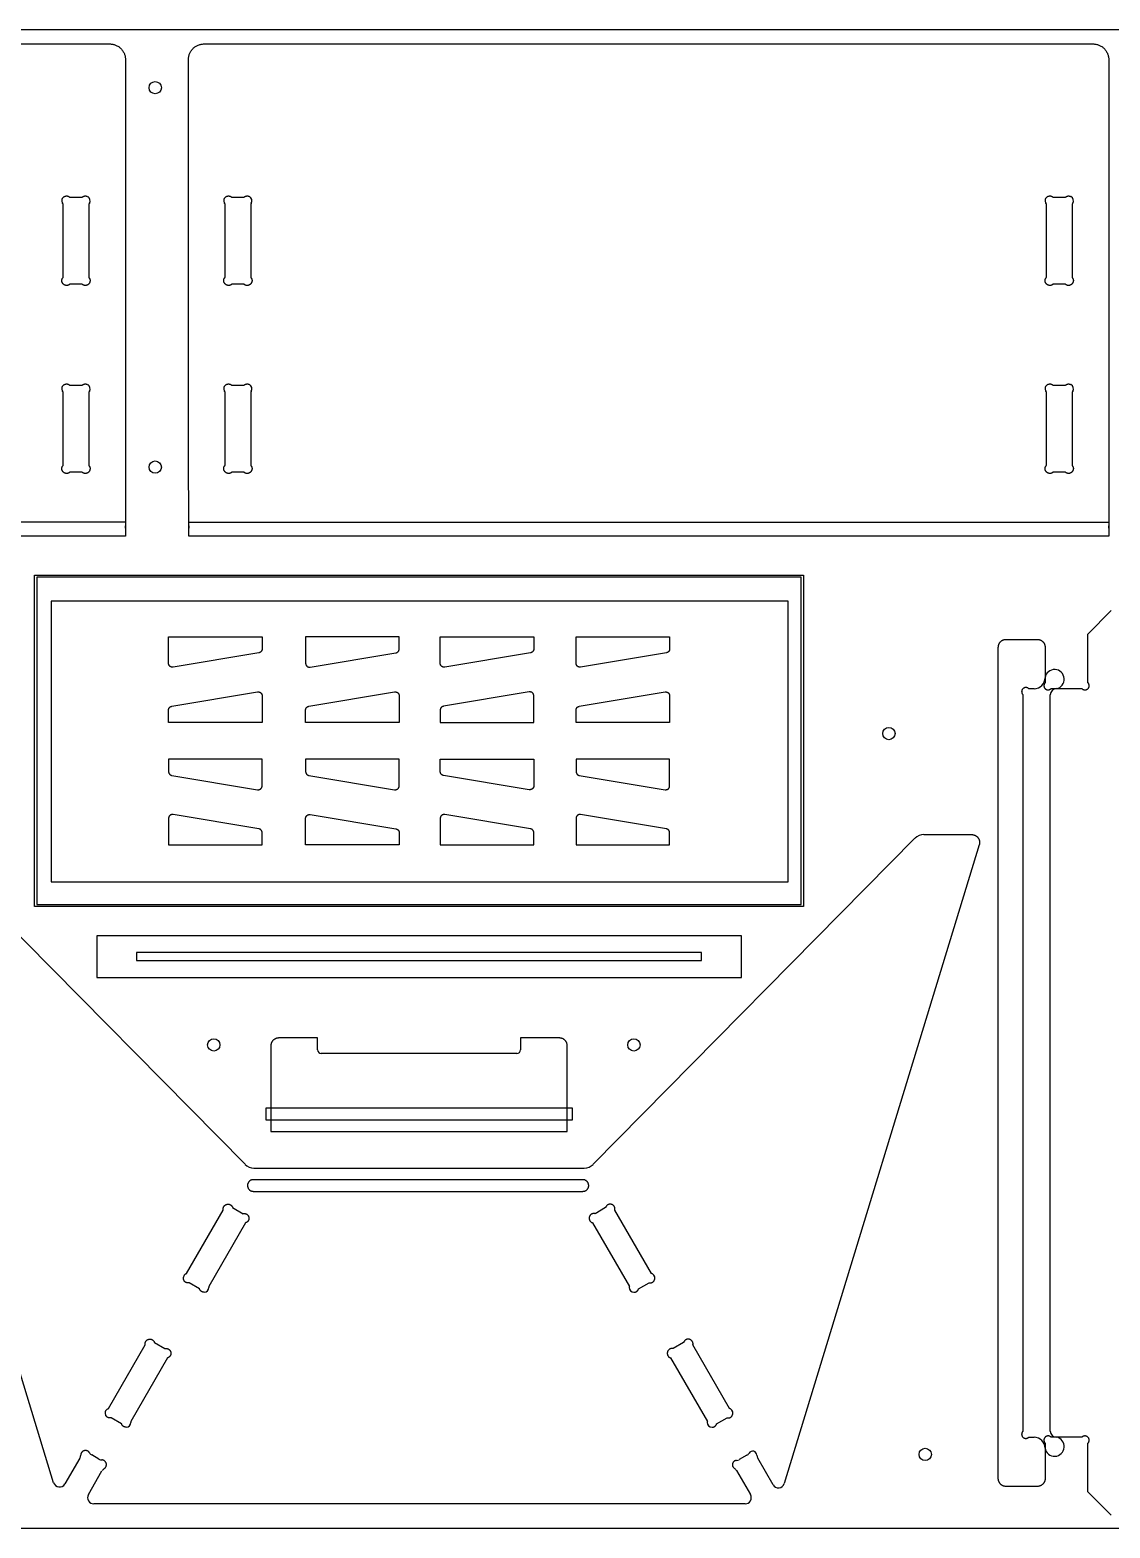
# Model space of a CAD drawing. Header units: millimetres. Extents: x 0 to 2500, y 0 to 1220.
# Drawn here: x 932 to 1811, y 0 to 1220 of the extents above; entities that cross this region are included whole.
import ezdxf

# ---------------------------------------------------------------- set-up
doc = ezdxf.new("R2010")
doc.units = ezdxf.units.MM
doc.header["$MEASUREMENT"] = 0
for name, color, linetype, true_color in [('Angled Top Entry', 96, 'Continuous', 0x007f00), ('Board Fixings', 6, 'Continuous', 0xff00ff), ('Pockets 10mm', 5, 'Continuous', 0x0000ff), ('Pockets 11mm', 172, 'Continuous', 0x0000bf), ('Pockets 5mm', 4, 'Continuous', 0x00ffff), ('Profile - inside', 30, 'Continuous', 0xff7f00), ('Profile - outside', 18, 'Continuous', 0x000000), ('Stock Perimeter', 1, 'Continuous', 0xff0007)]:
    doc.layers.add(name, color=color, linetype=linetype, true_color=true_color)

msp = doc.modelspace()

# ---------------------------------------------------------------- linework, layer by layer
at = {"layer": 'Angled Top Entry'}
for p, q in [((1009.4, 819.2, 0), (260.3, 819.3, 0)), ((1060.9, 819.2, 0), (1810, 819.2, 0))]:
    msp.add_line(p, q, dxfattribs=at)
at = {"layer": 'Board Fixings'}
for centre in [(1033.7, 1173), (1033.7, 864), (1631, 647), (1081.3, 393.4), (1423.4, 393.4), (1660.6, 60)]:
    msp.add_circle(centre, 5, dxfattribs=at)
at = {"layer": 'Pockets 10mm'}
for p, q in [((1749.2, 683.5), (1744.9, 683.5)), ((1740.1, 678.7), (1740.1, 78.9)), ((1762.4, 79), (1762.4, 678.6)), ((1373.4, 341.9), (1123.6, 341.9)), ((1123.6, 341.9), (1123.6, 332.4)), ((1373.4, 332.4), (1373.4, 341.9)), ((1123.6, 332.4), (1373.4, 332.4)), ((1381.8, 283.7), (1113.5, 283.7)), ((1113.5, 274.2), (1381.8, 274.2)), ((1744.9, 74), (1749.2, 74))]:
    msp.add_line(p, q, dxfattribs=at)
for centre, radius, start, end in [((1765.9, 691.3), 7.86, 280.7442, 170.7674), ((1749.2, 692.5), 9, 270.0677, 0), ((1767.4, 678.6), 5, 90, 180), ((1749.2, 65), 9, 0, 89.9323), ((1765.9, 66.3), 7.86, 189.2327, 79.2559), ((1767.4, 79), 5, 180, 270)]:
    msp.add_arc(centre, radius, start, end, dxfattribs=at)
for points, weights, knots in [([(1744.9, 683.5), (1743.9, 684.5), (1742.5, 684.5), (1739.1, 684.5), (1739.1, 681.1), (1739.1, 679.7), (1740.1, 678.7)], [0.853553390593, 0.853553390593, 1, 0.707106781187, 1, 0.853553446071, 0.853553390593], [1317.5507014, 1317.5507014, 1317.5507014, 1317.6567302, 1317.6567302, 1317.8687877, 1317.8687877, 1317.9748164, 1317.9748164, 1317.9748164]), ([(1113.5, 283.7), (1108.8, 283.7), (1108.8, 278.9), (1108.8, 274.2), (1113.5, 274.2)], [1, 0.707106781187, 1, 0.707106781187, 1], [25.4727134, 25.4727134, 25.4727134, 25.7672377, 25.7672377, 26.061762, 26.061762, 26.061762]), ([(1381.8, 274.2), (1386.6, 274.2), (1386.6, 278.9), (1386.6, 283.7), (1381.8, 283.7)], [1, 0.707106781187, 1, 0.707106781187, 1], [32.4840484, 32.4840484, 32.4840484, 32.7785727, 32.7785727, 33.073097, 33.073097, 33.073097]), ([(1740.1, 78.9), (1739.1, 77.9), (1739.1, 76.4), (1739.1, 73), (1742.5, 73), (1743.9, 73), (1744.9, 74)], [0.853553390593, 0.853553446071, 1, 0.707106781187, 1, 0.853553390593, 0.853553390593], [1917.8059293, 1917.8059293, 1917.8059293, 1917.9119581, 1917.9119581, 1918.1240156, 1918.1240156, 1918.2300443, 1918.2300443, 1918.2300443])]:
    msp.add_rational_spline(points, weights, degree=2, knots=knots, dxfattribs=at)
at = {"layer": 'Pockets 11mm'}
for p, q in [((935.5, 776.1), (1561.5, 776.1)), ((935.5, 506.1), (935.5, 776.1)), ((1561.5, 776.1), (1561.5, 506.1)), ((949, 754.9), (949, 526.3)), ((1549, 754.9), (949, 754.9)), ((1549, 526.3), (1549, 754.9)), ((949, 526.3), (1549, 526.3)), ((1561.5, 506.1), (935.5, 506.1))]:
    msp.add_line(p, q, dxfattribs=at)
at = {"layer": 'Pockets 5mm'}
msp.add_lwpolyline([(1018.5, 462.1), (1478.5, 462.1), (1478.5, 468.6), (1018.5, 468.6), (1018.5, 462.1)], dxfattribs=at)
at = {"layer": 'Profile - inside'}
for p, q in [((958.7, 1018.5), (958.7, 1078.3)), ((964.1, 1083.7), (974.1, 1083.7)), ((979.5, 1078.3), (979.5, 1018.5)), ((1090.5, 1018.5), (1090.5, 1078.3)), ((1096, 1083.7), (1105.9, 1083.7)), ((1111.4, 1078.3), (1111.4, 1018.5)), ((1759.3, 1018.5), (1759.3, 1078.3)), ((1764.7, 1083.7), (1774.7, 1083.7)), ((1780.1, 1078.3), (1780.1, 1018.5)), ((974.1, 1013), (964.1, 1013)), ((1105.9, 1013), (1096, 1013)), ((1774.7, 1013), (1764.7, 1013)), ((964.1, 930.6), (974.1, 930.6)), ((1096, 930.6), (1105.9, 930.6)), ((1764.7, 930.6), (1774.7, 930.6)), ((958.7, 865.4), (958.7, 925.2)), ((979.5, 925.2), (979.5, 865.4)), ((1090.5, 865.4), (1090.5, 925.2)), ((1111.4, 925.2), (1111.4, 865.4)), ((1759.3, 865.4), (1759.3, 925.2)), ((1780.1, 925.2), (1780.1, 865.4)), ((974.1, 859.9), (964.1, 859.9)), ((1105.9, 859.9), (1096, 859.9)), ((1774.7, 859.9), (1764.7, 859.9)), ((1059.2, 207.2), (1089.1, 259)), ((1096.6, 261), (1105.2, 256)), ((1400.4, 261), (1391.8, 256)), ((1437.7, 207.2), (1407.8, 259)), ((1107.2, 248.6), (1077.3, 196.8)), ((1389.8, 248.6), (1419.7, 196.8)), ((1069.8, 194.8), (1061.2, 199.8)), ((1427.1, 194.8), (1435.7, 199.8)), ((995.7, 97.3), (1025.6, 149.1)), ((1033, 151), (1041.6, 146.1)), ((1463.9, 151), (1455.3, 146.1)), ((1501.3, 97.3), (1471.4, 149.1)), ((1043.6, 138.6), (1013.7, 86.8)), ((1453.3, 138.6), (1483.2, 86.8)), ((1006.3, 84.8), (997.7, 89.8)), ((1490.7, 84.8), (1499.3, 89.8))]:
    msp.add_line(p, q, dxfattribs=at)
for centre, start, end in [((961.5, 1080.9), 120, 210), ((976.7, 1080.9), 330, 60), ((1093.4, 1080.9), 120, 210), ((1108.5, 1080.9), 330, 60), ((1762.1, 1080.9), 120, 210), ((1777.3, 1080.9), 330, 60), ((961.5, 927.8), 120, 210), ((976.7, 927.8), 330, 60), ((1093.4, 927.8), 120, 210), ((1108.5, 927.8), 330, 60), ((1762.1, 927.8), 120, 210), ((1777.3, 927.8), 330, 60), ((1060.4, 203.5), 120, 210), ((1073.5, 196), 270, 360), ((1423.4, 196), 180, 270), ((1436.6, 203.5), 330, 60), ((996.8, 93.6), 120, 210), ((1010, 86), 270, 360), ((1487, 86), 180, 270), ((1500.1, 93.6), 330, 60)]:
    msp.add_arc(centre, 3.93, start, end, dxfattribs=at)
for points, weights in [([(958.7, 1078.3), (958.4, 1078.5), (958.1, 1078.9)], [0.914835758084, 0.948287729328, 1]), ([(959.6, 1084.3), (962.2, 1085.8), (964.1, 1083.7)], [1, 0.758819083435, 0.914835717231]), ([(974.1, 1083.7), (976, 1085.8), (978.6, 1084.3)], [0.914835791626, 0.758819025933, 1]), ([(980.1, 1078.9), (979.8, 1078.5), (979.5, 1078.3)], [1, 0.948287741657, 0.914835774035]), ([(1090.5, 1078.3), (1090.2, 1078.5), (1090, 1078.9)], [0.914835789986, 0.948287753986, 1]), ([(1091.4, 1084.3), (1094, 1085.8), (1096, 1083.7)], [1, 0.758819025933, 0.914835791626]), ([(1105.9, 1083.7), (1107.9, 1085.8), (1110.5, 1084.3)], [0.914835717231, 0.758819083435, 1]), ([(1111.9, 1078.9), (1111.7, 1078.5), (1111.4, 1078.3)], [1, 0.948287729328, 0.914835758084]), ([(1759.3, 1078.3), (1759, 1078.5), (1758.7, 1078.9)], [0.914835758084, 0.948287729328, 1]), ([(1760.1, 1084.3), (1762.8, 1085.8), (1764.7, 1083.7)], [1, 0.758819083435, 0.914835717231]), ([(1774.7, 1083.7), (1776.6, 1085.8), (1779.2, 1084.3)], [0.914835791626, 0.758819025933, 1]), ([(1780.7, 1078.9), (1780.4, 1078.5), (1780.1, 1078.3)], [1, 0.948287741657, 0.914835774035]), ([(958.8, 1013.1), (956, 1015.9), (958.7, 1018.5)], [1, 0.707106816723, 1]), ([(964.1, 1013), (961.5, 1010.3), (958.8, 1013.1)], [0.999999860338, 0.707106886554, 1]), ([(979.5, 1013.1), (976.7, 1010.3), (974.1, 1013)], [1, 0.707106886554, 0.999999860338]), ([(979.5, 1018.5), (982.2, 1015.9), (979.5, 1013.1)], [0.999999860338, 0.707106886554, 1]), ([(1090.6, 1013.1), (1087.8, 1015.9), (1090.5, 1018.5)], [1, 0.707106816723, 1]), ([(1096, 1013), (1093.4, 1010.3), (1090.6, 1013.1)], [0.999999860338, 0.707106886554, 1]), ([(1111.3, 1013.1), (1108.5, 1010.3), (1105.9, 1013)], [1, 0.707106886554, 0.999999860338]), ([(1111.4, 1018.5), (1114.1, 1015.9), (1111.3, 1013.1)], [0.999999860338, 0.707106886554, 1]), ([(1759.3, 1013.1), (1756.6, 1015.9), (1759.3, 1018.5)], [1, 0.707106816723, 1]), ([(1764.7, 1013), (1762.1, 1010.3), (1759.3, 1013.1)], [0.999999860338, 0.707106886554, 1]), ([(1780, 1013.1), (1777.3, 1010.3), (1774.7, 1013)], [1, 0.707106886554, 0.999999860338]), ([(1780.1, 1018.5), (1782.8, 1015.9), (1780, 1013.1)], [0.999999860338, 0.707106886554, 1]), ([(959.6, 931.2), (962.2, 932.7), (964.1, 930.6)], [1, 0.758819083435, 0.914835717231]), ([(974.1, 930.6), (976, 932.7), (978.6, 931.2)], [0.914835791626, 0.758819025933, 1]), ([(1091.4, 931.2), (1094, 932.7), (1096, 930.6)], [1, 0.758819025933, 0.914835791626]), ([(1105.9, 930.6), (1107.9, 932.7), (1110.5, 931.2)], [0.914835717231, 0.758819083435, 1]), ([(1760.1, 931.2), (1762.8, 932.7), (1764.7, 930.6)], [1, 0.758819083435, 0.914835717231]), ([(1774.7, 930.6), (1776.6, 932.7), (1779.2, 931.2)], [0.914835791626, 0.758819025933, 1]), ([(958.7, 925.2), (958.4, 925.3), (958.1, 925.8)], [0.914835758084, 0.948287729328, 1]), ([(980.1, 925.8), (979.8, 925.3), (979.5, 925.2)], [1, 0.948287753986, 0.914835789986]), ([(1090.5, 925.2), (1090.2, 925.3), (1090, 925.8)], [0.914835774035, 0.948287741657, 1]), ([(1111.9, 925.8), (1111.7, 925.3), (1111.4, 925.2)], [1, 0.948287729328, 0.914835758084]), ([(1759.3, 925.2), (1759, 925.3), (1758.7, 925.8)], [0.914835758084, 0.948287729328, 1]), ([(1780.7, 925.8), (1780.4, 925.3), (1780.1, 925.2)], [1, 0.948287753986, 0.914835789986]), ([(958.8, 860), (956, 862.8), (958.7, 865.4)], [1, 0.707106816723, 1]), ([(964.1, 859.9), (961.5, 857.2), (958.8, 860)], [0.999999860338, 0.707106886554, 1]), ([(979.5, 860), (976.7, 857.2), (974.1, 859.9)], [1, 0.707106886554, 0.999999860338]), ([(979.5, 865.4), (982.2, 862.8), (979.5, 860)], [0.999999860338, 0.707106886554, 1]), ([(1090.6, 860), (1087.8, 862.8), (1090.5, 865.4)], [1, 0.707106816723, 1]), ([(1096, 859.9), (1093.4, 857.2), (1090.6, 860)], [0.999999860338, 0.707106886554, 1]), ([(1111.3, 860), (1108.5, 857.2), (1105.9, 859.9)], [1, 0.707106886554, 0.999999860338]), ([(1111.4, 865.4), (1114.1, 862.8), (1111.3, 860)], [0.999999860338, 0.707106886554, 1]), ([(1759.3, 860), (1756.6, 862.8), (1759.3, 865.4)], [1, 0.707106816723, 1]), ([(1764.7, 859.9), (1762.1, 857.2), (1759.3, 860)], [0.999999860338, 0.707106886554, 1]), ([(1780, 860), (1777.3, 857.2), (1774.7, 859.9)], [1, 0.707106886554, 0.999999860338]), ([(1780.1, 865.4), (1782.8, 862.8), (1780, 860)], [0.999999860338, 0.707106886554, 1]), ([(1089.1, 259), (1088.1, 262.6), (1091.9, 263.6)], [1, 0.707106816723, 1]), ([(1091.9, 263.6), (1095.7, 264.6), (1096.6, 261)], [1, 0.707106816723, 1]), ([(1405.1, 263.6), (1401.3, 264.6), (1400.4, 261)], [1, 0.707106816723, 1]), ([(1407.8, 259), (1408.9, 262.6), (1405.1, 263.6)], [1, 0.707106816723, 1]), ([(1105.2, 256), (1108.8, 257.1), (1109.8, 253.3)], [1, 0.707106816723, 1]), ([(1109.8, 253.3), (1110.8, 249.5), (1107.2, 248.6)], [1, 0.707106816723, 1]), ([(1387.1, 253.3), (1386.1, 249.5), (1389.8, 248.6)], [1, 0.707106816723, 1]), ([(1391.8, 256), (1388.2, 257.1), (1387.1, 253.3)], [1, 0.707106816723, 1]), ([(1061.2, 199.8), (1058.5, 199), (1057, 201.6)], [0.914835791626, 0.758819025933, 1]), ([(1058.4, 206.9), (1058.9, 207.2), (1059.2, 207.2)], [1, 0.948287729328, 0.914835758084]), ([(1077.3, 196.8), (1077.4, 196.5), (1077.4, 196)], [0.914835758084, 0.948287729328, 1]), ([(1419.7, 196.8), (1419.5, 196.5), (1419.5, 196)], [0.914835758084, 0.948287729328, 1]), ([(1435.7, 199.8), (1438.5, 199), (1440, 201.6)], [0.914835791626, 0.758819025933, 1]), ([(1438.5, 206.9), (1438.1, 207.2), (1437.7, 207.2)], [1, 0.948287729328, 0.914835758084]), ([(1073.5, 192), (1070.5, 192), (1069.8, 194.8)], [1, 0.758819025933, 0.914835791626]), ([(1423.4, 192), (1426.5, 192), (1427.1, 194.8)], [1, 0.758819025933, 0.914835791626]), ([(1025.6, 149.1), (1024.5, 152.7), (1028.3, 153.7)], [1, 0.707106816723, 1]), ([(1028.3, 153.7), (1032.1, 154.7), (1033, 151)], [1, 0.707106816723, 1]), ([(1468.6, 153.7), (1464.8, 154.7), (1463.9, 151)], [1, 0.707106816723, 1]), ([(1471.4, 149.1), (1472.4, 152.7), (1468.6, 153.7)], [1, 0.707106816723, 1]), ([(1041.6, 146.1), (1045.2, 147.1), (1046.3, 143.3)], [1, 0.707106816723, 1]), ([(1046.3, 143.3), (1047.3, 139.5), (1043.6, 138.6)], [1, 0.707106816723, 1]), ([(1450.7, 143.3), (1449.7, 139.5), (1453.3, 138.6)], [1, 0.707106816723, 1]), ([(1455.3, 146.1), (1451.7, 147.1), (1450.7, 143.3)], [1, 0.707106816723, 1]), ([(997.7, 89.8), (995, 89), (993.4, 91.6)], [0.914835791626, 0.758819025933, 1]), ([(994.9, 97), (995.3, 97.2), (995.7, 97.3)], [1, 0.948287729328, 0.914835758084]), ([(1013.7, 86.8), (1013.9, 86.5), (1013.9, 86)], [0.914835758084, 0.948287729328, 1]), ([(1483.2, 86.8), (1483.1, 86.5), (1483.1, 86)], [0.914835758084, 0.948287729328, 1]), ([(1499.3, 89.8), (1502, 89), (1503.5, 91.6)], [0.914835791626, 0.758819025933, 1]), ([(1502.1, 97), (1501.6, 97.2), (1501.3, 97.3)], [1, 0.948287729328, 0.914835758084]), ([(1010, 82.1), (1007, 82.1), (1006.3, 84.8)], [1, 0.758819025933, 0.914835791626]), ([(1487, 82.1), (1490, 82.1), (1490.7, 84.8)], [1, 0.758819025933, 0.914835791626])]:
    msp.add_rational_spline(points, weights, degree=2, dxfattribs=at)
at = {"layer": 'Profile - outside'}
for p, q in [((272.8, 1208.6, 0), (996.7, 1208.6, 0)), ((1073.4, 1208.6, 0), (1797.3, 1208.6, 0)), ((1009.4, 807.7), (260.3, 807.8, 0)), ((1810, 807.7), (1060.9, 807.8, 0)), ((1559.6, 774.4), (937.3, 774.4)), ((937.3, 774.4), (937.3, 755.4)), ((1559.6, 755.4), (1559.6, 774.4)), ((937.3, 755.4), (937.3, 526.8)), ((1559.6, 526.8), (1559.6, 755.4)), ((1793.1, 728), (1812.1, 747.1)), ((1044.5, 704.3), (1044.5, 725.9)), ((1044.5, 725.9), (1120.7, 725.9)), ((1120.7, 725.9), (1120.7, 715.9)), ((1232.3, 725.9), (1156.1, 725.9)), ((1156.1, 725.9), (1156.1, 704.3)), ((1232.3, 715.9), (1232.3, 725.9)), ((1265.7, 704.3), (1265.7, 725.9)), ((1265.7, 725.9), (1341.9, 725.9)), ((1341.9, 725.9), (1341.9, 715.9)), ((1376.3, 704.3), (1376.3, 725.9)), ((1376.3, 725.9), (1452.5, 725.9)), ((1452.5, 725.9), (1452.5, 715.9)), ((1726.4, 723.7), (1751.8, 723.7)), ((1793.1, 688.4), (1793.1, 728)), ((1118, 712.8), (1048.2, 701.1)), ((1159.8, 701.1), (1229.6, 712.8)), ((1339.2, 712.8), (1269.4, 701.1)), ((1449.8, 712.8), (1380, 701.1)), ((1720.1, 683.6), (1720.1, 717.3)), ((1758.2, 717.3), (1758.2, 688.4)), ((1720.1, 74), (1720.1, 683.6)), ((1763, 683.6), (1788.2, 683.6)), ((1047.1, 669.2), (1117, 680.9)), ((1120.7, 677.7), (1120.7, 656.1)), ((1158.7, 669.2), (1228.6, 680.9)), ((1232.3, 677.7), (1232.3, 656.1)), ((1338.2, 680.9), (1268.3, 669.2)), ((1341.9, 656.1), (1341.9, 677.7)), ((1378.9, 669.2), (1448.8, 680.9)), ((1452.5, 677.7), (1452.5, 656.1)), ((1044.5, 656.1), (1044.5, 666.1)), ((1156.1, 656.1), (1156.1, 666.1)), ((1265.7, 666.1), (1265.7, 656.1)), ((1376.3, 656.1), (1376.3, 666.1)), ((1120.7, 656.1), (1044.5, 656.1)), ((1232.3, 656.1), (1156.1, 656.1)), ((1265.7, 656.1), (1341.9, 656.1)), ((1452.5, 656.1), (1376.3, 656.1)), ((1044.5, 626.1), (1044.5, 616.1)), ((1120.7, 626.1), (1044.5, 626.1)), ((1120.7, 604.4), (1120.7, 626.1)), ((1156.1, 626.1), (1156.1, 616.1)), ((1232.3, 626.1), (1156.1, 626.1)), ((1232.3, 604.4), (1232.3, 626.1)), ((1265.7, 616.1), (1265.7, 626.1)), ((1265.7, 626.1), (1341.9, 626.1)), ((1341.9, 626.1), (1341.9, 604.4)), ((1376.3, 626.1), (1376.3, 616.1)), ((1452.5, 626.1), (1376.3, 626.1)), ((1452.5, 604.4), (1452.5, 626.1)), ((1047.1, 612.9), (1117, 601.3)), ((1158.7, 612.9), (1228.6, 601.3)), ((1338.2, 601.3), (1268.3, 612.9)), ((1378.9, 612.9), (1448.8, 601.3)), ((1044.5, 577.9), (1044.5, 556.3)), ((1118, 569.4), (1048.2, 581)), ((1156.1, 556.3), (1156.1, 577.9)), ((1159.8, 581), (1229.6, 569.4)), ((1265.7, 577.9), (1265.7, 556.3)), ((1339.2, 569.4), (1269.4, 581)), ((1376.3, 577.9), (1376.3, 556.3)), ((1449.8, 569.4), (1380, 581)), ((844.7, 561.7), (1106.8, 296.2)), ((1120.7, 556.3), (1120.7, 566.3)), ((1232.3, 566.3), (1232.3, 556.3)), ((1341.9, 556.3), (1341.9, 566.3)), ((1390.2, 296.2), (1652.2, 561.7)), ((1452.5, 556.3), (1452.5, 566.3)), ((1659.4, 564.7), (1697.4, 564.7)), ((1697.4, 564.7), (1698, 564.7)), ((1698, 564.7), (1698.1, 564.7)), ((1698.1, 564.7), (1698.3, 564.7)), ((1698.3, 564.7), (1698.5, 564.7)), ((950.9, 36.9), (792.3, 556.5)), ((1044.5, 556.3), (1120.7, 556.3)), ((1232.3, 556.3), (1156.1, 556.3)), ((1265.7, 556.3), (1341.9, 556.3)), ((1376.3, 556.3), (1452.5, 556.3)), ((1704.6, 556.5), (1545.8, 36.3)), ((937.3, 526.8), (937.3, 507.7)), ((1559.6, 507.7), (1559.6, 526.8)), ((937.3, 507.7), (1559.6, 507.7)), ((1127.8, 392.7), (1127.8, 341.9)), ((1165.9, 399.1), (1134.2, 399.1)), ((1165.9, 389.4), (1165.9, 399.1)), ((1331, 399.1), (1331, 389.4)), ((1362.8, 399.1), (1331, 399.1)), ((1369.1, 341.9), (1369.1, 392.7)), ((1328, 386.4), (1168.9, 386.4)), ((1127.8, 341.9), (1127.8, 332.4)), ((1369.1, 332.4), (1369.1, 341.9)), ((1127.8, 332.4), (1127.8, 322.9)), ((1369.1, 322.9), (1369.1, 332.4)), ((1127.8, 322.9), (1369.1, 322.9)), ((1113.9, 293.2), (1127.8, 293.2)), ((1127.8, 293.2), (1248.5, 293.2)), ((1248.5, 293.2), (1369.1, 293.2)), ((1369.1, 293.2), (1383, 293.2)), ((1720.1, 40.2), (1720.1, 74)), ((1788.2, 74), (1763, 74)), ((1758.2, 69.1), (1758.2, 40.2)), ((1793.1, 29.5), (1793.1, 69.1)), ((972.3, 56.9), (960.1, 35.9)), ((987.8, 56.2), (982, 59.5)), ((1515.4, 59.3), (1509.2, 55.7)), ((1536.7, 35.2), (1524.2, 56.9)), ((979.3, 27.2), (990.3, 46.5)), ((1506.9, 46.9), (1518.2, 27.2)), ((1751.8, 33.9), (1726.4, 33.9)), ((1812.1, 10.5), (1793.1, 29.5)), ((1513.9, 19.7), (983.6, 19.7))]:
    msp.add_line(p, q, dxfattribs=at)
msp.add_lwpolyline([(986, 448.3), (1511, 448.3), (1511, 482.3), (986, 482.3), (986, 448.3)], dxfattribs=at)
for centre, radius, start, end in [((1659.4, 554.7), 10, 90, 135.3747), ((1168.9, 389.4), 3, 180, 270), ((1328, 389.4), 3, 270, 0), ((1113.9, 303.2), 10, 224.6253, 270), ((1383, 303.2), 10, 270, 315.3747), ((984.5, 63.8), 5, 210.4558, 240), ((1520.1, 59.2), 3.43, 1.7449, 148.2552), ((968, 59.4), 5, 329.8596, 359.4908), ((990.3, 60.5), 5, 240, 269.5442), ((1506.7, 60), 5, 271.7448, 300), ((1512.9, 63.6), 5, 300, 328.2552), ((1528.5, 59.4), 5, 181.7449, 210), ((955.7, 38.4), 5, 196.975, 329.8596), ((994.7, 44), 5, 120.5136, 150.152), ((1502.5, 44.4), 5, 30, 58.2551), ((983.6, 24.7), 5, 150.152, 270), ((1513.9, 24.7), 5, 270, 30), ((1541, 37.7), 5, 210, 343.025)]:
    msp.add_arc(centre, radius, start, end, dxfattribs=at)
for points, weights in [([(996.7, 1208.6, 0), (1009.4, 1208.6, 0), (1009.4, 1195.9, 0)], [0.999999860338, 0.707106920849, 0.999999860338]), ([(1797.3, 1208.6, 0), (1810, 1208.6, 0), (1810, 1195.9, 0)], [0.999999860338, 0.707106920849, 0.999999860338]), ([(1720.1, 717.3), (1720.1, 723.7), (1726.4, 723.7)], [0.999999860338, 0.707106851018, 1]), ([(1751.8, 723.7), (1758.2, 723.7), (1758.2, 717.3)], [0.999999860338, 0.707106920849, 0.999999860338]), ([(1120.7, 715.9), (1120.7, 713.2), (1118, 712.8)], [1, 0.763019982473, 1]), ([(1229.6, 712.8), (1232.3, 713.2), (1232.3, 715.9)], [1, 0.763019982473, 1]), ([(1341.9, 715.9), (1341.9, 713.2), (1339.2, 712.8)], [1, 0.763019982473, 1]), ([(1452.5, 715.9), (1452.5, 713.2), (1449.8, 712.8)], [1, 0.763019982473, 1]), ([(1044.5, 666.1), (1044.5, 668.8), (1047.1, 669.2)], [1, 0.763019982473, 1]), ([(1156.1, 666.1), (1156.1, 668.8), (1158.7, 669.2)], [1, 0.763019982473, 1]), ([(1268.3, 669.2), (1265.7, 668.8), (1265.7, 666.1)], [1, 0.763019982473, 1]), ([(1376.3, 666.1), (1376.3, 668.8), (1378.9, 669.2)], [1, 0.763019982473, 1]), ([(1044.5, 616.1), (1044.5, 613.4), (1047.1, 612.9)], [1, 0.763019982473, 1]), ([(1156.1, 616.1), (1156.1, 613.4), (1158.7, 612.9)], [1, 0.763019982473, 1]), ([(1268.3, 612.9), (1265.7, 613.4), (1265.7, 616.1)], [1, 0.763019982473, 1]), ([(1376.3, 616.1), (1376.3, 613.4), (1378.9, 612.9)], [1, 0.763019982473, 1]), ([(1120.7, 566.3), (1120.7, 569), (1118, 569.4)], [1, 0.763019982473, 1]), ([(1229.6, 569.4), (1232.3, 569), (1232.3, 566.3)], [1, 0.763019982473, 1]), ([(1341.9, 566.3), (1341.9, 569), (1339.2, 569.4)], [1, 0.763019982473, 1]), ([(1452.5, 566.3), (1452.5, 569), (1449.8, 569.4)], [1, 0.763019982473, 1]), ([(1134.2, 399.1), (1127.8, 399.1), (1127.8, 392.7)], [1, 0.707107019605, 1]), ([(1369.1, 392.7), (1369.1, 399.1), (1362.8, 399.1)], [1, 0.707106781187, 1]), ([(1726.4, 33.9), (1720.1, 33.9), (1720.1, 40.2)], [1, 0.707106781186, 1]), ([(1758.2, 40.2), (1758.2, 33.9), (1751.8, 33.9)], [0.999999860338, 0.707106920849, 0.999999860338])]:
    msp.add_rational_spline(points, weights, degree=2, dxfattribs=at)
at = {"layer": 'Profile - outside', "extrusion": (1.21016e-13, -9.66457e-07, 1)}
msp.add_rational_spline([(1060.7, 1195.9), (1060.7, 1208.6, 0), (1073.4, 1208.6, 0)], [1, 0.707106851018, 0.999999860338], degree=2, dxfattribs=at)
at = {"layer": 'Profile - outside'}
for points, knots in [([(1009.4, 1195.9, 0), (1009.4, 1007.3, 0), (1009.4, 818.7, 0), (1009.4, 815.9, 0), (1009.4, 813.2, 0), (1009.4, 810.4, 0), (1009.4, 807.7, 0), (1009.4, 807.7, 0), (1009.4, 807.7)], [794.626333, 794.626333, 794.626333, 809.476813, 809.476813, 809.909736, 809.909736, 810.125713, 810.125713, 810.125894, 810.125894, 810.125894]), ([(1060.9, 807.8, 0), (1060.9, 810.1, 0), (1060.9, 812.5, 0), (1060.9, 812.8, 0), (1060.9, 813.2, 0), (1060.9, 815.9, 0), (1060.9, 818.7, 0), (1060.8, 1007.3, 0), (1060.7, 1195.9)], [1559.425813, 1559.425813, 1559.425813, 1559.611446, 1559.611446, 1559.638995, 1559.638995, 1560.071917, 1560.071917, 1574.922398, 1574.922398, 1574.922398]), ([(1810, 1195.9, 0), (1810, 1007.3, 0), (1810, 818.7, 0), (1810, 815.9, 0), (1810, 813.2, 0), (1810, 810.4, 0), (1810, 807.7, 0), (1810, 807.7, 0), (1810, 807.7)], [794.626333, 794.626333, 794.626333, 809.476813, 809.476813, 809.909736, 809.909736, 810.125713, 810.125713, 810.125894, 810.125894, 810.125894])]:
    msp.add_open_spline(points, degree=2, knots=knots, dxfattribs=at)
for points, weights, knots in [([(1048.2, 701.1), (1046.7, 700.9), (1045.6, 701.8), (1044.5, 702.8), (1044.5, 704.3)], [1, 0.907296780588, 1, 0.907296780588, 1], [10.3908223, 10.3908223, 10.3908223, 10.4993188, 10.4993188, 10.6078154, 10.6078154, 10.6078154]), ([(1156.1, 704.3), (1156.1, 702.8), (1157.2, 701.8), (1158.3, 700.9), (1159.8, 701.1)], [1, 0.907296780588, 1, 0.907296780588, 1], [4.4222575, 4.4222575, 4.4222575, 4.5307541, 4.5307541, 4.6392506, 4.6392506, 4.6392506]), ([(1269.4, 701.1), (1267.9, 700.9), (1266.8, 701.8), (1265.7, 702.8), (1265.7, 704.3)], [1, 0.907296780588, 1, 0.907296780588, 1], [7.2101903, 7.2101903, 7.2101903, 7.3186869, 7.3186869, 7.4271835, 7.4271835, 7.4271835]), ([(1380, 701.1), (1378.5, 700.9), (1377.4, 701.8), (1376.3, 702.8), (1376.3, 704.3)], [1, 0.907296780588, 1, 0.907296780588, 1], [7.2101903, 7.2101903, 7.2101903, 7.3186869, 7.3186869, 7.4271835, 7.4271835, 7.4271835]), ([(1758.2, 688.4), (1757.2, 687.4), (1757.2, 686), (1757.2, 682.6), (1760.6, 682.6), (1762, 682.6), (1763, 683.6)], [1, 0.999999927731, 1.17157287525, 0.828427124746, 1.17157287525, 0.999999993978, 1], [50.5787301, 50.5787301, 50.5787301, 50.6847589, 50.6847589, 50.8968164, 50.8968164, 51.0028452, 51.0028452, 51.0028452]), ([(1788.2, 683.6), (1789.2, 682.6), (1790.7, 682.6), (1794.1, 682.6), (1794.1, 686), (1794.1, 687.4), (1793.1, 688.4)], [1, 1.00000004699, 1.17157287525, 0.828427124746, 1.17157287525, 1.00000005897, 1], [51.9960074, 51.9960074, 51.9960074, 52.1020361, 52.1020361, 52.3140937, 52.3140937, 52.4201224, 52.4201224, 52.4201224]), ([(1117, 680.9), (1118.4, 681.1), (1119.6, 680.2), (1120.7, 679.2), (1120.7, 677.7)], [1, 0.907296780588, 1, 0.907296780588, 1], [7.2101903, 7.2101903, 7.2101903, 7.3186869, 7.3186869, 7.4271835, 7.4271835, 7.4271835]), ([(1228.6, 680.9), (1230, 681.1), (1231.2, 680.2), (1232.3, 679.2), (1232.3, 677.7)], [1, 0.907296780588, 1, 0.907296780588, 1], [7.2101903, 7.2101903, 7.2101903, 7.3186869, 7.3186869, 7.4271835, 7.4271835, 7.4271835]), ([(1341.9, 677.7), (1341.9, 679.2), (1340.8, 680.2), (1339.6, 681.1), (1338.2, 680.9)], [1, 0.907296780588, 1, 0.907296780588, 1], [4.4222575, 4.4222575, 4.4222575, 4.5307541, 4.5307541, 4.6392506, 4.6392506, 4.6392506]), ([(1448.8, 680.9), (1450.2, 681.1), (1451.4, 680.2), (1452.5, 679.2), (1452.5, 677.7)], [1, 0.907296780588, 1, 0.907296780588, 1], [10.3908223, 10.3908223, 10.3908223, 10.4993188, 10.4993188, 10.6078154, 10.6078154, 10.6078154]), ([(1117, 601.3), (1118.4, 601.1), (1119.6, 602), (1120.7, 603), (1120.7, 604.4)], [1, 0.907296780588, 1, 0.907296780588, 1], [7.2101903, 7.2101903, 7.2101903, 7.3186869, 7.3186869, 7.4271835, 7.4271835, 7.4271835]), ([(1228.6, 601.3), (1230, 601.1), (1231.2, 602), (1232.3, 603), (1232.3, 604.4)], [1, 0.907296780588, 1, 0.907296780588, 1], [7.2101903, 7.2101903, 7.2101903, 7.3186869, 7.3186869, 7.4271835, 7.4271835, 7.4271835]), ([(1341.9, 604.4), (1341.9, 603), (1340.8, 602), (1339.6, 601.1), (1338.2, 601.3)], [1, 0.907296780588, 1, 0.907296780588, 1], [4.4222575, 4.4222575, 4.4222575, 4.5307541, 4.5307541, 4.6392506, 4.6392506, 4.6392506]), ([(1448.8, 601.3), (1450.2, 601.1), (1451.4, 602), (1452.5, 603), (1452.5, 604.4)], [1, 0.907296780588, 1, 0.907296780588, 1], [10.3908223, 10.3908223, 10.3908223, 10.4993188, 10.4993188, 10.6078154, 10.6078154, 10.6078154]), ([(1048.2, 581), (1046.7, 581.3), (1045.6, 580.3), (1044.5, 579.4), (1044.5, 577.9)], [1, 0.907296780588, 1, 0.907296780588, 1], [10.3908223, 10.3908223, 10.3908223, 10.4993188, 10.4993188, 10.6078154, 10.6078154, 10.6078154]), ([(1156.1, 577.9), (1156.1, 579.4), (1157.2, 580.3), (1158.3, 581.3), (1159.8, 581)], [1, 0.907296780588, 1, 0.907296780588, 1], [4.4222575, 4.4222575, 4.4222575, 4.5307541, 4.5307541, 4.6392506, 4.6392506, 4.6392506]), ([(1269.4, 581), (1267.9, 581.3), (1266.8, 580.3), (1265.7, 579.4), (1265.7, 577.9)], [1, 0.907296780588, 1, 0.907296780588, 1], [7.2101903, 7.2101903, 7.2101903, 7.3186869, 7.3186869, 7.4271835, 7.4271835, 7.4271835]), ([(1380, 581), (1378.5, 581.3), (1377.4, 580.3), (1376.3, 579.4), (1376.3, 577.9)], [1, 0.907296780588, 1, 0.907296780588, 1], [7.2101903, 7.2101903, 7.2101903, 7.3186869, 7.3186869, 7.4271835, 7.4271835, 7.4271835]), ([(1698.5, 564.7), (1701.7, 564.7), (1703.6, 562.1), (1705.5, 559.5), (1704.6, 556.5)], [0.999999897746, 0.893028304576, 0.999999999762, 0.893028279072, 0.999999948755], [2371.3246735, 2371.3246735, 2371.3246735, 2371.5580565, 2371.5580565, 2371.7914395, 2371.7914395, 2371.7914395]), ([(1763, 74), (1762, 75), (1760.6, 75), (1757.2, 75), (1757.2, 71.5), (1757.2, 70.1), (1758.2, 69.1)], [1, 1.00000004091, 1.17157287525, 0.828427124746, 1.17157287525, 1.000000065, 1], [114.2298999, 114.2298999, 114.2298999, 114.3359286, 114.3359286, 114.5479862, 114.5479862, 114.6540149, 114.6540149, 114.6540149]), ([(1793.1, 69.1), (1794.1, 70.1), (1794.1, 71.5), (1794.1, 75), (1790.7, 75), (1789.2, 75), (1788.2, 74)], [1, 0.99999997591, 1.17157287525, 0.828427124746, 1.17157287525, 1, 1], [112.8126223, 112.8126223, 112.8126223, 112.9186511, 112.9186511, 113.1307086, 113.1307086, 113.2367374, 113.2367374, 113.2367374]), ([(980.1, 61.3), (978.7, 63.7), (975.9, 63), (973, 62.2), (973, 59.4)], [1.00025450128, 0.839337626778, 1.09989227817, 0.839528098768, 1.00001945797], [2017.795695, 2017.795695, 2017.795695, 2018.941328, 2018.941328, 2020.086124, 2020.086124, 2020.086124]), ([(992.1, 48.3), (994.5, 49.8), (993.8, 52.6), (993, 55.4), (990.2, 55.5)], [1.00000007516, 0.839543822321, 1.09989227817, 0.839337626778, 1.00025450128], [1964.0208, 1964.0208, 1964.0208, 1965.165526, 1965.165526, 1966.31116, 1966.31116, 1966.31116]), ([(1506.9, 55), (1504.3, 54.9), (1503.7, 52.5), (1503, 50), (1505.2, 48.7)], [1.00000000502, 0.84238009961, 1.10177541258, 0.842380041896, 1.00000007516], [1400.6239467, 1400.6239467, 1400.6239467, 1400.7944031, 1400.7944031, 1400.9648596, 1400.9648596, 1400.9648596])]:
    msp.add_rational_spline(points, weights, degree=2, knots=knots, dxfattribs=at)
at = {"layer": 'Stock Perimeter'}
msp.add_lwpolyline([(0, 0), (2500, 0), (2500, 1220), (0, 1220), (0, 0)], dxfattribs=at)

doc.saveas('drawing.dxf')
